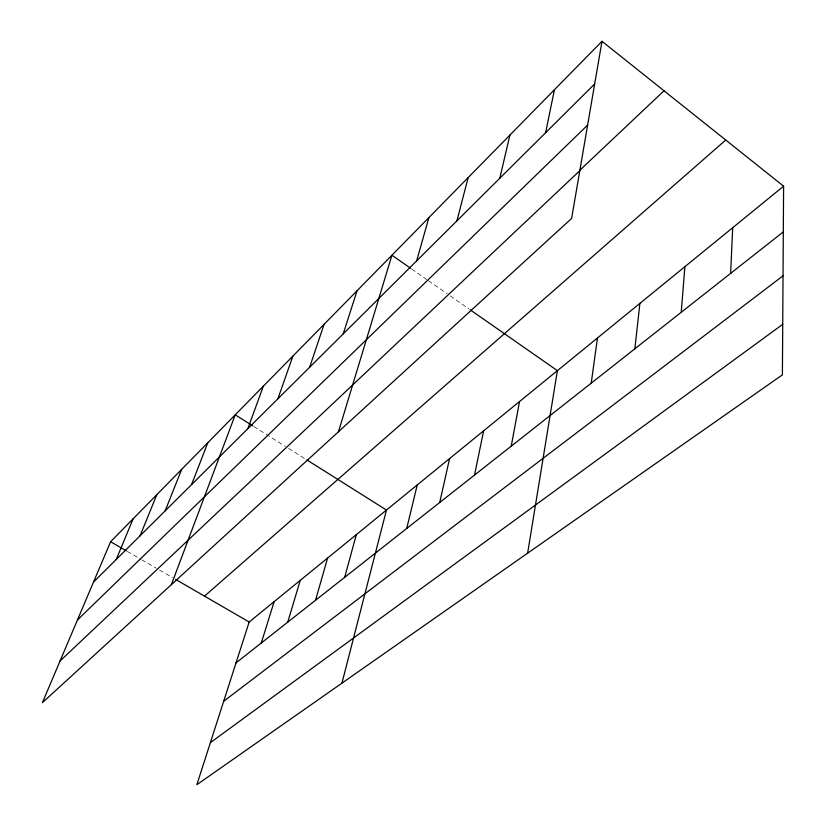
<?xml version="1.0" encoding="UTF-8"?>
<svg xmlns="http://www.w3.org/2000/svg" width="826" height="826" viewBox="0 0 826 826"><rect width="100%" height="100%" fill="white"/><g stroke="black" fill="none" stroke-linecap="round" stroke-linejoin="round"><path stroke-width="0.62" stroke-dasharray="4.13 3.1" d="M127.318 551.427L140.678 559.171M141.793 559.811L156.279 568.205M159.542 570.095L172.469 577.58M253.758 426.484L285.362 446.381M288.615 448.425L305.857 459.287M411.72 269.039L427.341 279.931M428.384 280.654L447.134 293.736M450.273 295.925L469.168 309.1"/><path stroke-width="1.24" d="M783.606 186.191L782.398 374.859L196.856 784.7L249.163 622.019L783.606 186.191L601.989 41.3L110.601 541.742L42.394 702.668L571.623 218.425L601.989 41.3M730.618 273.385L732.703 227.697M681.233 312.28L684.888 266.695M634.853 348.799L639.892 303.39M591.22 383.171L597.466 337.979M527.628 553.183L557.405 370.647L470.211 309.833M511.242 446.143L519.523 401.55M545.614 132.707L554.442 89.724M474.516 475.064L483.633 430.811M439.731 502.466L449.581 458.585M499.792 178.251L509.931 135.061M406.733 528.444L417.244 484.955M341.943 683.143L386.475 510.045L306.942 459.958M456.892 220.893L468.166 177.59M344.71 577.291L356.316 534.639M416.655 260.882L428.9 217.579M315.532 600.265L327.602 558.056M287.758 622.143L300.23 580.368M338.484 431.74L391.927 255.234L410.677 268.305M261.284 642.989L274.118 601.669M343.224 333.869L357.049 290.762M309.636 367.25L324.081 324.329M277.897 398.803L292.879 356.109M247.862 428.653L263.308 386.227M171.374 584.653L235.234 414.817L252.673 425.793M191.57 484.594L207.76 442.788M165.179 510.829L181.658 469.375M140.1 535.754L156.826 494.671M116.239 559.47L133.172 518.759M93.514 582.062L594.679 83.942M77.427 620.006L587.627 125.098M579.821 170.239L664.021 90.788M60.071 660.965L579.811 170.693M204.497 596.135L725.734 140.017M236.029 662.886L783.316 231.889M223.681 701.264L783.038 275.822M210.372 742.646L782.728 324.319M110.601 541.742L126.202 550.777M175.701 579.449L249.163 622.019"/></g></svg>
